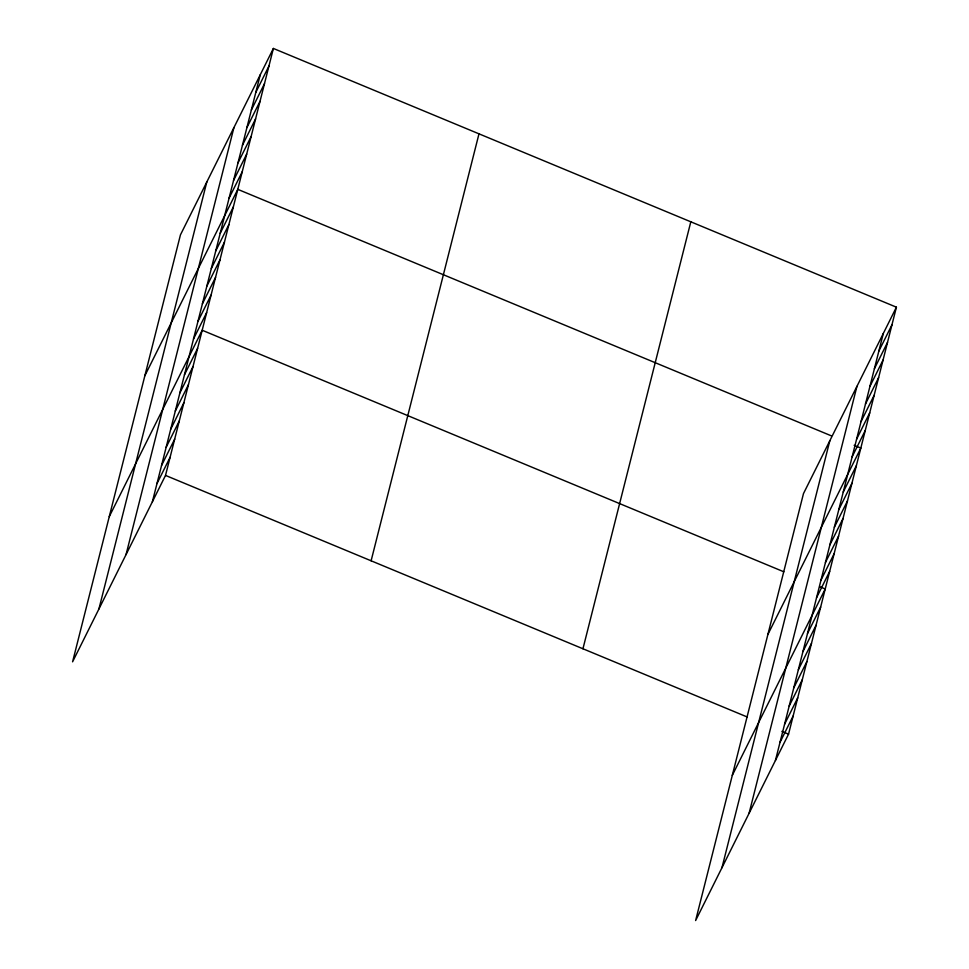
<?xml version="1.0" encoding="UTF-8"?>
<svg xmlns="http://www.w3.org/2000/svg" width="969" height="969" viewBox="0 0 969 969"><rect width="100%" height="100%" fill="white"/><g stroke="black" fill="none" stroke-linecap="round" stroke-linejoin="round"><path stroke-width="1.45" d="M98.923 608.992L206.785 182.027M126.055 554.571L233.917 127.605M152.387 501.748L260.249 74.783M273.379 48.45L180.452 234.849L72.59 661.815L165.517 475.416L273.379 48.45L896.41 307.185L788.548 734.151L695.621 920.55L803.483 493.584L896.41 307.185M371.115 560.797L478.989 133.831M582.95 648.77L690.812 221.804M721.953 867.727L829.815 440.762M749.085 813.306L856.947 386.328M775.43 760.483L883.292 333.506M255.804 92.394L268.934 66.062M251.359 110.006L264.489 83.673M246.901 127.617L260.031 101.285M242.456 145.229L255.586 118.896M238.011 162.84L251.141 136.508M233.553 180.452L246.683 154.119M229.108 198.064L242.238 171.743M144.853 375.754L237.793 189.355L831.45 435.88M220.205 233.287L233.335 206.966M215.76 250.91L228.89 224.578M211.315 268.522L224.445 242.189M206.857 286.134L219.987 259.801M202.412 303.745L215.542 277.413M197.967 321.357L211.097 295.024M193.509 338.968L206.639 312.636M109.255 516.647L202.194 330.247L783.836 571.795M184.485 374.724L197.603 348.392M179.895 392.869L193.025 366.548M175.316 411.013L188.446 384.693M170.726 429.17L183.856 402.838M166.147 447.315L179.277 420.982M161.557 465.459L174.686 439.127M156.978 483.604L170.108 457.271M878.835 351.129L891.964 324.797M874.389 368.741L887.519 342.408M869.944 386.352L883.062 360.02M865.487 403.964L878.617 377.631M861.041 421.576L874.171 395.243M856.596 439.187L869.714 412.855M852.139 456.799L865.269 430.466M767.884 634.477L860.823 448.078L854.149 445.304M843.248 492.022L856.366 465.689M838.791 509.633L851.921 483.301M834.345 527.245L847.475 500.925M829.9 544.857L843.018 518.536M825.443 562.468L838.573 536.148M820.997 580.092L834.127 553.759M816.552 597.703L829.67 571.371M732.285 775.382L825.225 588.982L819.883 586.766M807.516 633.46L820.646 607.127M802.926 651.604L816.055 625.271M798.347 669.749L811.477 643.416M793.756 687.893L806.886 661.573M789.178 706.038L802.308 679.717M784.599 724.194L797.717 697.862M780.009 742.339L793.139 716.006M165.517 475.416L747.16 716.963M781.874 731.377L788.548 734.151"/></g></svg>
